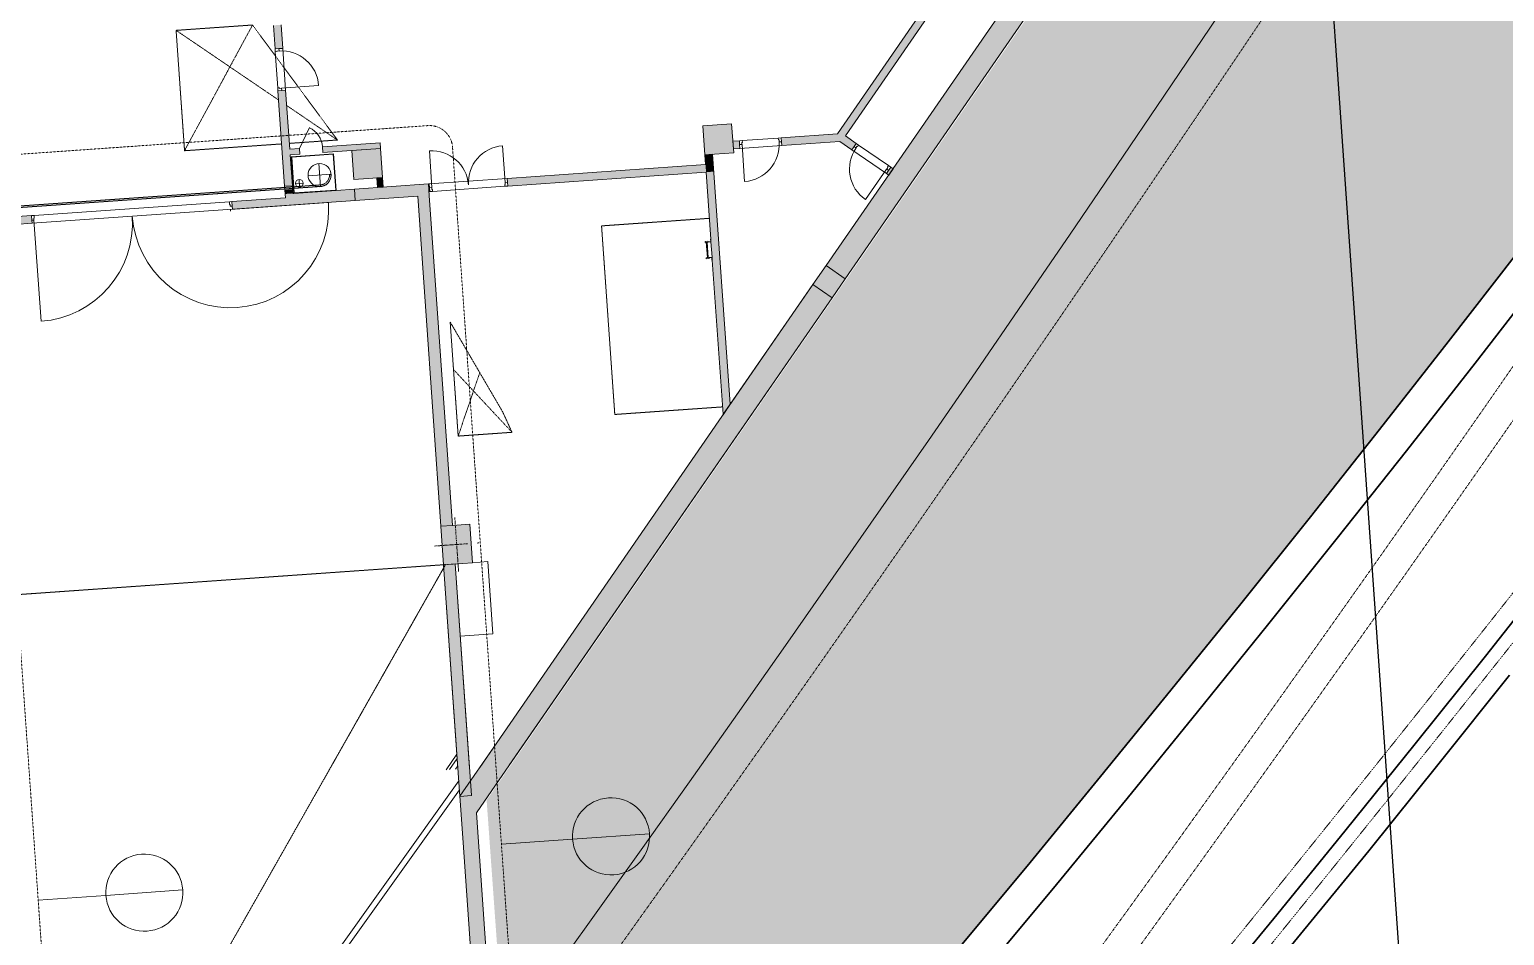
# Model space of a CAD drawing. Header units: millimetres. Extents: x 833941507 to 1669051331, y 817666127 to 1636299673.
# Drawn here: x 834454592 to 834492837, y 818018232 to 818041716 of the extents above; entities that cross this region are included whole.
import ezdxf

# ---------------------------------------------------------------- set-up
doc = ezdxf.new("R2010")
doc.units = ezdxf.units.MM
doc.header["$LTSCALE"] = 3
for name, pattern in [('3A35X-MAGP-P-MP-B02A$0$Dash 1_16_', [3.175, 1.5875, -1.5875]), ('3A35X-MAGP-P-MP-B02A$0$Double dash', [24.5, 10, -3, 2, -3, 2, -4.5]), ('3A35X-MAGP-P-MP-B02A$0$Overhead', [1.8, 1.2, -0.6]), ('3A35X-MAGP-P-MP-B02B$0$Double dash', [24.5, 10, -3, 2, -3, 2, -4.5]), ('3A35X-MAGP-P-MP-B02B$0$Hidden', [2.25, 1, -1.25]), ('3A35X-MAGP-P-MP-B02B$0$Overhead', [1.8, 1.2, -0.6]), ('AEL TUNNEL$0$DGN Style 5', [4.49075, 1.924607, -2.566143])]:
    doc.linetypes.add(name, pattern=pattern)
doc.layers.get('Defpoints').update_dxf_attribs({"color": 32})
for name, color, linetype, lineweight in [('3A35X-MAGP-P-MP-B02A$0$A-010-M_LINE', 252, 'Continuous', 5), ('3A35X-MAGP-P-MP-B02A$0$A-200-M_WALL_EXT', 252, 'Continuous', 9), ('3A35X-MAGP-P-MP-B02A$0$A-200-M_WALL_INT', 252, 'Continuous', 9), ('3A35X-MAGP-P-MP-B02A$0$A-200-M_WALL_PAT', 252, 'Continuous', 9), ('3A35X-MAGP-P-MP-B02A$0$A-230-M_FLOOR', 252, 'Continuous', 18), ('3A35X-MAGP-P-MP-B02A$0$A-325-M_DOOR', 252, 'Continuous', 5), ('3A35X-MAGP-P-MP-B02A$0$A-770-ME_FFE_SA', 252, 'Continuous', 5), ('3A35X-MAGP-P-MP-B02A$0$A-770-MH_FFE_SA', 252, '3A35X-MAGP-P-MP-B02A$0$Overhead', 5), ('3A35X-MAGP-P-MP-B02A$0$S-280-M_COLUMN', 252, 'Continuous', 9), ('3A35X-MAGP-P-MP-B02A$0$Z-070_T_DETAIL', 252, 'Continuous', 5), ('3A35X-MAGP-P-MP-B02B$0$A-010-M_LINE', 252, 'Continuous', 5), ('3A35X-MAGP-P-MP-B02B$0$A-200-M_WALL_EXT', 252, 'Continuous', 9), ('3A35X-MAGP-P-MP-B02B$0$A-200-M_WALL_INT', 252, 'Continuous', 9), ('3A35X-MAGP-P-MP-B02B$0$A-200-M_WALL_PAT', 252, 'Continuous', 9), ('3A35X-MAGP-P-MP-B02B$0$A-230-M_FLOOR', 252, 'Continuous', 18), ('3A35X-MAGP-P-MP-B02B$0$A-325-M_DOOR', 252, 'Continuous', 5), ('3A35X-MAGP-P-MP-B02B$0$A-770-ME_FFE_SA', 252, 'Continuous', 5), ('3A35X-MAGP-P-MP-B02B$0$A-770-MH_FFE_SA', 252, '3A35X-MAGP-P-MP-B02B$0$Overhead', 5), ('3A35X-MAGP-P-MP-B02B$0$S-280-M_COLUMN', 252, 'Continuous', 9), ('AEL TUNNEL$0$Level 14', 253, 'Continuous', 0), ('AEL TUNNEL$0$Level 17', 253, 'Continuous', 0), ('AEL TUNNEL$0$Level 18', 253, 'Continuous', 0), ('UAJ-23FLOR-h', 251, 'Continuous', 9)]:
    doc.layers.add(name, color=color, linetype=linetype, lineweight=lineweight)
doc.layers.add('UAJ-00XREF', color=7, linetype='Continuous')

# ---------------------------------------------------------------- blocks, each defined once
blk = doc.blocks.new('GBP-LTC-LB01')
at = {"layer": 'UAJ-23FLOR-h'}
h = blk.add_hatch(dxfattribs=at)
h.set_pattern_fill('EARTH,_O', color=256, scale=180, angle=45)
h.set_pattern_definition([(48.9989, (834576001.8, 818046085.3), (-112.727, 1612.5107), [1143, -1143]), (48.9989, (834575678.3, 818046366.6), (-112.727, 1612.5107), [1143, -1143]), (48.9989, (834575354.8, 818046647.8), (-112.727, 1612.5107), [1143, -1143]), (138.9989, (834575340.7, 818046849.3), (-1612.5107, -112.727), [1143, -1143]), (138.9989, (834575621.9, 818047172.8), (-1612.5107, -112.727), [1143, -1143]), (138.9989, (834575903.1, 818047496.3), (-1612.5107, -112.727), [1143, -1143])])
h.paths.add_polyline_path([(834572173, 818200349), (834310584, 818182062), (834331502, 817882832), (834364940, 817885169), (834473096, 818011284), (834480534, 818020120), (834485095, 818025710), (834491376, 818033619), (834497063, 818041013), (834493146, 818043679), (834512789, 818074029), (834518712, 818083675), (834526231, 818096325), (834534646, 818111073), (834545956, 818131981), (834557205, 818154199), (834564040, 818168497), (834570941, 818183576), (834578368, 818200696)])
h.paths.add_polyline_path([(834382131, 817956470), (834418269, 817958996), (834422062, 817963856), (834428403, 817964299), (834467239, 818010696), (834466445, 818021739), (834476098, 818035709), (834485267, 818048983), (834487015, 818051460), (834497268, 818067303), (834492893, 818129890), (834448057, 818126756), (834416897, 818105052), (834382061, 818080789), (834386167, 818022059), (834377588, 818021459)], flags=16)
edge = h.paths.add_edge_path(flags=16)
edge.add_line((834540292, 818142076), (834533466, 818141614))
edge.add_line((834533466, 818141614), (834523258, 818143863))
edge.add_line((834523258, 818143863), (834525897, 818155839))
edge.add_arc((834558382, 818267025), 115835, 237.2184, 253.71313, ccw=False)
edge.add_line((834495665, 818169638), (834498268, 818132357))
edge.add_line((834498268, 818132357), (834496346, 818130135))
edge.add_line((834496346, 818130135), (834492880, 818129893))
edge.add_line((834492880, 818129893), (834494230, 818110588))
edge.add_line((834494230, 818110588), (834496326, 818110708))
edge.add_line((834496326, 818110708), (834498420, 818080754))
edge.add_line((834498420, 818080754), (834498046, 818080727))
edge.add_line((834498046, 818080727), (834498255, 818077746))
edge.add_line((834498255, 818077746), (834503061, 818078082))
edge.add_line((834503061, 818078082), (834504980, 818081212))
edge.add_line((834504980, 818081212), (834509429, 818088471))
edge.add_line((834509429, 818088471), (834515217, 818097914))
edge.add_line((834515217, 818097914), (834526067, 818116416))
edge.add_line((834526067, 818116416), (834532489, 818127889))
edge.add_line((834532489, 818127889), (834534831, 818132146))
edge.add_line((834534831, 818132146), (834540292, 818142076))
h = blk.add_hatch(dxfattribs=at)
h.set_pattern_fill('EARTH,_O', color=256, scale=180, angle=45)
h.set_pattern_definition([(45.0000001, (-1082349.7, 54794.9), (-3e-06, 1616.4461018), [1143, -1143]), (45.0000001, (-1082652.8, 55098), (-3e-06, 1616.4461018), [1143, -1143]), (45.0000001, (-1082955.9, 55401.1), (-3e-06, 1616.4461018), [1143, -1143]), (135.0000001, (-1082955.9, 55603.1), (-1616.4461018, -3e-06), [1143, -1143]), (135.0000001, (-1082652.8, 55906.2), (-1616.4461018, -3e-06), [1143, -1143]), (135.0000001, (-1082349.7, 56209.3), (-1616.4461018, -3e-06), [1143, -1143])])
h.paths.add_polyline_path([(834669469, 818015499), (834651081, 818014214), (834651091, 818014066), (834669480, 818015352)], flags=16)
edge = h.paths.add_edge_path()
edge.add_arc((834611764, 818123015), 22001, 94.0007, 118.6887)
edge.add_line((834601202, 818142316), (834593918, 818141228))
edge.add_arc((834611768, 818123014), 25503, 93.9972, 134.4213, ccw=False)
edge.add_line((834609991, 818148455), (834618164, 818149026))
edge.add_line((834618164, 818149026), (834618408, 818145535))
edge.add_line((834618408, 818145535), (834616365, 818145392))
edge.add_line((834616365, 818145392), (834616609, 818141901))
edge.add_line((834616609, 818141901), (834611622, 818141552))
edge.add_line((834611622, 818141552), (834611378, 818145043))
edge.add_line((834611378, 818145043), (834610229, 818144963))
h.paths.add_polyline_path([(834673233, 818197366), (834607546, 818192774), (834599172, 818174435), (834588349, 818152375), (834578622, 818133891), (834568418, 818115665), (834556457, 818095618), (834546606, 818080042), (834532219, 818058624), (834523692, 818046596), (834515684, 818035708), (834508244, 818025930), (834500656, 818016266), (834489787, 818002934), (834483448, 817995421), (834478638, 817989842), (834458454, 817967379), (834441506, 817949096), (834383076, 817886437), (834482027, 817893355), (834551919, 817920009), (834634905, 817930637), (834634023, 817939309), (834633770, 817941796), (834633578, 817943687), (834508697, 817930984), (834507053, 817930191), (834506409, 817939427), (834507657, 817945567), (834503417, 818006767), (834503064, 818011763), (834514053, 818025792), (834520785, 818034889), (834526319, 818042437), (834532382, 818050706), (834536346, 818056473), (834542258, 818065226), (834550406, 818077287), (834561579, 818095002), (834574523, 818117080), (834587769, 818140310), (834609774, 818143595), (834610002, 818140336), (834634253, 818142031), (834636807, 818105492), (834642791, 818105914), (834646279, 818056033), (834640293, 818055614), (834643382, 818011425), (834641138, 818011268), (834645776, 817944928), (834639048, 817944244), (834640362, 817931328), (834651070, 817932707), (834650588, 817936476), (834685106, 817940897), (834685588, 817937128), (834691374, 817937869)])
at = {"layer": 'AEL TUNNEL$0$Level 14', "linetype": 'Continuous', "lineweight": 13, "flags": 128}
blk.add_lwpolyline([(834465405, 818013429), (834466674, 818015183), (834467937, 818016937), (834469195, 818018694), (834470450, 818020453), (834471701, 818022215), (834472949, 818023980), (834474192, 818025748), (834475432, 818027518), (834476668, 818029291), (834477900, 818031066), (834479128, 818032845), (834480352, 818034626), (834481572, 818036409), (834482789, 818038195), (834484001, 818039984), (834485210, 818041776), (834486415, 818043570), (834487616, 818045366), (834488813, 818047166), (834490006, 818048968), (834491195, 818050772), (834492380, 818052579), (834493562, 818054389)], dxfattribs=at)
at = {"layer": 'AEL TUNNEL$0$Level 17', "linetype": 'AEL TUNNEL$0$DGN Style 5', "lineweight": 13, "flags": 128}
for points in [[(834466214, 818012840), (834467484, 818014595), (834468748, 818016351), (834470008, 818018109), (834471264, 818019870), (834472516, 818021634), (834473765, 818023401), (834475009, 818025170), (834476250, 818026942), (834477487, 818028717), (834478720, 818030494), (834479950, 818032274), (834481175, 818034057), (834482397, 818035842), (834483614, 818037630), (834484828, 818039421), (834486038, 818041214), (834487244, 818043010), (834488446, 818044808), (834489645, 818046610), (834490839, 818048413), (834492030, 818050220), (834493216, 818052028), (834494399, 818053840), (834495577, 818055654), (834496752, 818057470), (834497923, 818059289), (834499090, 818061111), (834500252, 818062935), (834501411, 818064762), (834502566, 818066591), (834503717, 818068423), (834504864, 818070257), (834506007, 818072094), (834507146, 818073933), (834508281, 818075774), (834509412, 818077618), (834510540, 818079465), (834511663, 818081314), (834512782, 818083165), (834513897, 818085019), (834515008, 818086875), (834516115, 818088734), (834517218, 818090595), (834518316, 818092458), (834519411, 818094324), (834520502, 818096192), (834521589, 818098062), (834522672, 818099935), (834523750, 818101810), (834524825, 818103688), (834525895, 818105568), (834526962, 818107450), (834528024, 818109334), (834529082, 818111221), (834530136, 818113110), (834531186, 818115002), (834532232, 818116895), (834533274, 818118791), (834534312, 818120689), (834535345, 818122590), (834536375, 818124492), (834537400, 818126397), (834538421, 818128304), (834539438, 818130213), (834540451, 818132125), (834541460, 818134039), (834542465, 818135954), (834543465, 818137872), (834544461, 818139793), (834545454, 818141715), (834546442, 818143640), (834547425, 818145566), (834548405, 818147495), (834549380, 818149426), (834550352, 818151359), (834551319, 818153294), (834552281, 818155231), (834553240, 818157170), (834554194, 818159112), (834555145, 818161055), (834556091, 818163001), (834557032, 818164948), (834557970, 818166898), (834558903, 818168849), (834559832, 818170803), (834560757, 818172759), (834561678, 818174716), (834562594, 818176676), (834563506, 818178637), (834564414, 818180601), (834565318, 818182566), (834566217, 818184534), (834567112, 818186503), (834568003, 818188475), (834568890, 818190450)], [(834473786, 818006297), (834474897, 818007779), (834476258, 818009607), (834477616, 818011438), (834478968, 818013273), (834480317, 818015111), (834481660, 818016952), (834482999, 818018797), (834484333, 818020645), (834485662, 818022497), (834486987, 818024351), (834488307, 818026210), (834489622, 818028071), (834490933, 818029936), (834492239, 818031804), (834493540, 818033676), (834494837, 818035550), (834496129, 818037428), (834497416, 818039310), (834498698, 818041194), (834499975, 818043082), (834501248, 818044973), (834502516, 818046867), (834503779, 818048764), (834505038, 818050665), (834506291, 818052569), (834507540, 818054475), (834508784, 818056385), (834510023, 818058299), (834511257, 818060215), (834512486, 818062134), (834513711, 818064057), (834514931, 818065982), (834516146, 818067911), (834517356, 818069843), (834518561, 818071777), (834519761, 818073715), (834520956, 818075656), (834522146, 818077600), (834523332, 818079547), (834524512, 818081497), (834525688, 818083449), (834526859, 818085405), (834528025, 818087364), (834529185, 818089325), (834530341, 818091290), (834531492, 818093257), (834532638, 818095228), (834533779, 818097201), (834534915, 818099177), (834536046, 818101156), (834537172, 818103138), (834538293, 818105123), (834539409, 818107110), (834540520, 818109101), (834541625, 818111094), (834542726, 818113090), (834543822, 818115088), (834544913, 818117090), (834545998, 818119094), (834547079, 818121101), (834548155, 818123110), (834549225, 818125123), (834550290, 818127138), (834551351, 818129156), (834552406, 818131176), (834553456, 818133199), (834554501, 818135225), (834555541, 818137253), (834556576, 818139284), (834557605, 818141318), (834558630, 818143354), (834559649, 818145393), (834560663, 818147434), (834561273, 818148669)], [(834474402, 818005784), (834475537, 818007300), (834476900, 818009129), (834478259, 818010962), (834479613, 818012798), (834480962, 818014638), (834482307, 818016481), (834483647, 818018327), (834484982, 818020177), (834486312, 818022030), (834487638, 818023887), (834488960, 818025747), (834490276, 818027610), (834491588, 818029476), (834492895, 818031346), (834494198, 818033219), (834495495, 818035096), (834496788, 818036975), (834498076, 818038858), (834499360, 818040744), (834500638, 818042634), (834501912, 818044526), (834503181, 818046422), (834504445, 818048321), (834505705, 818050224), (834506960, 818052129), (834508209, 818054038), (834509454, 818055949), (834510694, 818057864), (834511930, 818059782), (834513160, 818061703), (834514386, 818063627), (834515607, 818065555), (834516823, 818067485), (834518034, 818069418), (834519240, 818071355), (834520441, 818073294), (834521638, 818075237), (834522829, 818077182), (834524016, 818079131), (834525197, 818081082), (834526374, 818083037), (834527546, 818084994), (834528712, 818086955), (834529874, 818088918), (834531031, 818090885), (834532183, 818092854), (834533330, 818094826), (834534472, 818096801), (834535609, 818098779), (834536741, 818100760), (834537868, 818102743), (834538990, 818104730), (834540106, 818106719), (834541218, 818108711), (834542325, 818110706), (834543427, 818112704), (834544524, 818114704), (834545616, 818116707), (834546702, 818118713), (834547784, 818120722), (834548860, 818122733), (834550315, 818125468)], [(834498575, 818034159), (834498060, 818033495), (834497546, 818032832), (834497030, 818032171), (834496515, 818031509), (834495998, 818030849), (834495481, 818030188), (834494963, 818029528), (834494445, 818028869), (834493925, 818028210), (834493406, 818027552), (834492885, 818026894), (834492364, 818026236), (834491842, 818025579), (834491320, 818024923), (834490797, 818024267), (834490273, 818023611), (834489749, 818022956), (834489224, 818022301), (834488699, 818021646), (834488173, 818020992), (834487647, 818020339), (834487120, 818019685), (834486592, 818019032), (834486064, 818018380), (834485535, 818017728), (834485006, 818017076), (834484476, 818016425), (834483946, 818015774), (834483415, 818015123), (834482884, 818014473), (834482352, 818013824), (834481820, 818013174), (834481287, 818012525), (834480754, 818011876), (834480220, 818011227), (834479686, 818010579), (834479152, 818009931), (834478617, 818009284), (834478081, 818008637), (834477545, 818007990), (834477009, 818007343), (834476472, 818006697), (834475935, 818006051), (834475176, 818005139)], [(834499204, 818033665), (834498689, 818033001), (834498174, 818032338), (834497659, 818031675), (834497142, 818031013), (834496626, 818030352), (834496108, 818029691), (834495590, 818029031), (834495070, 818028371), (834494551, 818027711), (834494030, 818027052), (834493510, 818026394), (834492988, 818025735), (834492466, 818025078), (834491943, 818024421), (834491419, 818023764), (834490896, 818023108), (834490371, 818022452), (834489846, 818021796), (834489320, 818021141), (834488794, 818020487), (834488267, 818019833), (834487739, 818019179), (834487211, 818018526), (834486683, 818017873), (834486153, 818017220), (834485624, 818016568), (834485094, 818015916), (834484563, 818015265), (834484032, 818014614), (834483500, 818013963), (834482968, 818013313), (834482436, 818012663), (834481902, 818012013), (834481369, 818011364), (834480835, 818010715), (834480301, 818010067), (834479766, 818009418), (834479230, 818008770), (834478695, 818008123), (834478158, 818007476), (834477622, 818006829), (834477085, 818006182), (834476548, 818005536), (834476010, 818004889), (834475472, 818004244), (834474933, 818003598), (834474394, 818002953), (834473855, 818002308), (834473315, 818001663), (834472775, 818001018), (834472235, 818000374), (834471694, 817999730), (834471153, 817999086), (834470612, 817998443), (834470071, 817997800), (834469529, 817997156), (834468987, 817996514), (834468444, 817995871), (834467901, 817995228), (834467358, 817994586), (834466815, 817993944), (834466271, 817993302), (834465728, 817992660), (834465184, 817992019), (834464639, 817991377), (834464095, 817990736), (834463550, 817990095), (834463005, 817989454), (834462460, 817988813), (834461914, 817988172), (834461369, 817987532), (834460823, 817986892), (834460277, 817986251), (834459731, 817985611), (834459185, 817984971), (834458638, 817984331), (834458092, 817983691), (834457545, 817983051), (834456998, 817982411), (834456451, 817981772), (834455904, 817981132), (834455357, 817980493), (834454809, 817979853), (834454262, 817979214), (834453714, 817978575), (834453166, 817977935), (834452071, 817976657), (834451523, 817976017), (834450975, 817975378), (834450427, 817974739), (834449331, 817973460), (834448783, 817972821), (834448235, 817972182)]]:
    blk.add_lwpolyline(points, dxfattribs=at)
at = {"layer": 'AEL TUNNEL$0$Level 18', "linetype": 'Continuous', "lineweight": 30, "flags": 128}
for points in [[(834477507, 818007518), (834479394, 818009729), (834481275, 818011953), (834483145, 818014186), (834485005, 818016426), (834486855, 818018676), (834488694, 818020934), (834490523, 818023200), (834492342, 818025475), (834494150, 818027758)], [(834478116, 818006999), (834480004, 818009211), (834481887, 818011438), (834483760, 818013673), (834485622, 818015917), (834487474, 818018169), (834489316, 818020430), (834491147, 818022699), (834492968, 818024977)], [(834513208, 818061778), (834512654, 818060978), (834510999, 818058610), (834509332, 818056249), (834507655, 818053896), (834505967, 818051550), (834504268, 818049213), (834502558, 818046883), (834500838, 818044561), (834499107, 818042247), (834497365, 818039941), (834495613, 818037643), (834493850, 818035353), (834492077, 818033071), (834490294, 818030798), (834488500, 818028532), (834486695, 818026275), (834484880, 818024026), (834483055, 818021786), (834481220, 818019554), (834479374, 818017330), (834477518, 818015115), (834475652, 818012908), (834473773, 818010706)], [(834497063, 818041013), (834494906, 818038184), (834493146, 818035898), (834491376, 818033619), (834489595, 818031349), (834487803, 818029086), (834486001, 818026832), (834484189, 818024587), (834482366, 818022349), (834480534, 818020120), (834478691, 818017900), (834476838, 818015688), (834474974, 818013484), (834473096, 818011284)]]:
    blk.add_lwpolyline(points, dxfattribs=at)
blk = doc.blocks.new('3A35X-MAGP-P-MP-B02A$0$STR_Column_RC_Rect - 750x1000-8340547-0280')
at = {"layer": '3A35X-MAGP-P-MP-B02A$0$S-280-M_COLUMN', "linetype": '3A35X-MAGP-P-MP-B02A$0$Double dash'}
for p, q in [((-200, 700), (-200, -700)), ((-775, 0), (100, 0)), ((328, 0), (375, 0))]:
    blk.add_line(p, q, dxfattribs=at)
blk = doc.blocks.new('3A35X-MAGP-P-MP-B02A')
at = {"layer": '3A35X-MAGP-P-MP-B02A$0$A-200-M_WALL_PAT'}
for points in [[(99880, 109172), (112126, 124491), (111652, 124859), (99411, 109546), (99876, 109175)], [(99781, 112731), (100038, 112733), (103700, 117314), (103700, 117634), (99863, 112834)], [(85550, 112381), (85750, 112381), (85750, 112481), (85550, 112481), (85550, 112419)], [(87960, 112381), (88099, 112381), (88099, 112631), (87949, 112631), (87949, 112381)], [(96675, 112181), (96675, 112631), (96475, 112631), (96475, 112181)], [(85550, 112081), (87350, 112081), (87349, 112381), (85550, 112381), (85550, 112281)], [(89275, 112081), (89275, 112381), (87350, 112381), (87350, 112081), (88975, 112081)], [(88975, 103506), (89275, 103506), (89275, 112081), (88975, 112081), (88975, 105873)], [(96475, 105891), (96675, 106141), (96675, 112181), (96475, 112181), (96475, 106304)]]:
    blk.add_hatch(color=256, dxfattribs=at).paths.add_polyline_path(points, flags=0)
h = blk.add_hatch(color=256, dxfattribs=at)
h.paths.add_polyline_path([(85550, 112581), (85750, 112581), (85750, 115062), (85550, 115062), (85550, 112631)], flags=0)
h.paths.add_polyline_path([(85650, 116150), (85750, 116150), (85750, 116762), (85550, 116762), (85550, 116150), (85597, 116150)], flags=0)
h.paths.add_polyline_path([(85750, 120262), (85750, 121531), (85550, 121531), (85550, 120262)], flags=0)
h = blk.add_hatch(color=256, dxfattribs=at)
h.paths.add_polyline_path([(85750, 113381), (86000, 113381), (86000, 113531), (85750, 113531), (85750, 113394)], flags=0)
h.paths.add_polyline_path([(86600, 113381), (88099, 113381), (88099, 113531), (86600, 113531), (86600, 113394)], flags=0)
h = blk.add_hatch(color=256, dxfattribs=at)
h.paths.add_polyline_path([(99411, 112731), (99781, 112731), (99941, 112931), (98481, 112931), (98481, 112731), (99329, 112731)], flags=0)
h.paths.add_polyline_path([(97225, 112731), (97393, 112731), (97393, 112931), (97225, 112931), (97225, 112831)], flags=0)
h = blk.add_hatch(color=256, dxfattribs=at)
h.paths.add_polyline_path([(101191, 111773), (101316, 111929), (101262, 111972), (101137, 111816)], flags=0)
h.paths.add_polyline_path([(100287, 112495), (100412, 112651), (100144, 112866), (100037, 112731), (99992, 112731), (100144, 112609)], flags=0)
h = blk.add_hatch(color=256, dxfattribs=at)
h.paths.add_polyline_path([(77325, 112081), (78951, 112081), (78951, 112281), (77325, 112281)], flags=0)
h.paths.add_polyline_path([(85550, 112081), (85550, 112281), (84157, 112281), (84157, 112081), (85207, 112081)], flags=0)
h = blk.add_hatch(color=256, dxfattribs=at)
h.paths.add_polyline_path([(92532, 112181), (96475, 112181), (96475, 112381), (91320, 112381), (91320, 112181), (92469, 112181)], flags=0)
h.paths.add_polyline_path([(89294, 112181), (89294, 112381), (89275, 112381), (89275, 112181)], flags=0)
at = {"layer": '3A35X-MAGP-P-MP-B02A$0$A-200-M_WALL_PAT', "lineweight": 5}
for points in [[(90025, 96843), (99505, 108703), (99037, 109078), (90025, 97804), (90025, 97026)], [(88975, 98042), (89275, 98405), (89275, 102506), (88975, 102506), (88975, 98405)], [(88975, 95530), (90025, 96845), (90025, 97804), (88975, 96491), (88979, 96486), (88975, 96486), (88975, 95555)], [(88975, 85157), (89375, 85572), (89375, 96030), (88975, 95530), (88976, 85517), (89084, 85413), (88975, 85301)]]:
    blk.add_hatch(color=256, dxfattribs=at).paths.add_polyline_path(points, flags=0)
h = blk.add_hatch(color=256, dxfattribs=at)
h.paths.add_polyline_path([(88975, 96491), (89275, 96866), (89275, 98405), (88975, 98042), (88975, 96496)], flags=0)
h.paths.add_polyline_path([(88979, 96486), (88975, 96491), (88975, 96486)], flags=0)
at = {"layer": '3A35X-MAGP-P-MP-B02A$0$S-280-M_COLUMN', "lineweight": 5}
for points in [[(87349, 112631), (88099, 112631), (88099, 113381), (87349, 113381), (87349, 112654)], [(96475, 112631), (97225, 112631), (97225, 113381), (96475, 113381), (96475, 112731)], [(99505, 108703), (99880, 109172), (99411, 109546), (99037, 109078), (99169, 108972)], [(89725, 102506), (89725, 103506), (88975, 103506), (88975, 102506), (89525, 102506)]]:
    blk.add_hatch(color=256, dxfattribs=at).paths.add_polyline_path(points, flags=0)
at = {"layer": '3A35X-MAGP-P-MP-B02A$0$A-010-M_LINE', "linetype": '3A35X-MAGP-P-MP-B02A$0$Overhead'}
for p, q in [((93675, 106081), (93675, 110981)), ((96475, 110981), (93675, 110981)), ((96475, 106081), (93675, 106081)), ((52975, 48147), (89025, 102506)), ((77175, 102506), (89025, 102506))]:
    blk.add_line(p, q, dxfattribs=at)
at = {"layer": '3A35X-MAGP-P-MP-B02A$0$A-200-M_WALL_EXT', "lineweight": 13}
for p, q in [((99880, 109172), (112126, 124491)), ((106350, 118227), (99411, 109546)), ((89275, 112381), (87350, 112381)), ((87350, 112381), (87350, 112081)), ((87350, 112081), (88975, 112081)), ((88975, 112081), (88975, 103506)), ((89275, 112081), (89275, 112381)), ((89275, 103506), (89275, 112081)), ((99411, 109546), (99880, 109172)), ((99037, 109078), (90025, 97804)), ((99505, 108703), (99037, 109078)), ((99505, 108703), (90025, 96843)), ((88975, 103506), (89275, 103506)), ((88975, 96491), (90025, 97804)), ((89375, 96030), (90025, 96843)), ((88975, 95530), (88975, 96491)), ((89375, 96030), (89375, 85572)), ((88975, 85157), (88975, 95530))]:
    blk.add_line(p, q, dxfattribs=at)
at = {"layer": '3A35X-MAGP-P-MP-B02A$0$A-200-M_WALL_INT'}
for p, q in [((103700, 117634), (99941, 112931)), ((100144, 112866), (103900, 117564)), ((85550, 116762), (85550, 116150)), ((85750, 116150), (85750, 116762)), ((85650, 116150), (85750, 116150)), ((85550, 115062), (85550, 112581)), ((85750, 115062), (85650, 115062)), ((85750, 113531), (85750, 115062)), ((86000, 113531), (85750, 113531)), ((85750, 113381), (86000, 113381)), ((85750, 112581), (85750, 113381)), ((86000, 113381), (86000, 113531)), ((88099, 113531), (86600, 113531)), ((86600, 113531), (86600, 113381)), ((86600, 113381), (88099, 113381)), ((88099, 113381), (88099, 113531)), ((97393, 112931), (97225, 112931)), ((97225, 112931), (97225, 112731)), ((97393, 112731), (97393, 112831)), ((99941, 112931), (98481, 112931)), ((98481, 112831), (98481, 112731)), ((100412, 112651), (100144, 112866)), ((85550, 112581), (85750, 112581)), ((85550, 112481), (85550, 112281)), ((85750, 112481), (85550, 112481)), ((85750, 112381), (85750, 112481)), ((88099, 112631), (87949, 112631)), ((87949, 112631), (87949, 112381)), ((88099, 112381), (88099, 112631)), ((96475, 112631), (96475, 112381)), ((96675, 112631), (96475, 112631)), ((96675, 106141), (96675, 112631)), ((97225, 112731), (97393, 112731)), ((98481, 112731), (99992, 112731)), ((99992, 112731), (100287, 112495)), ((100287, 112495), (100350, 112573)), ((78951, 112281), (77325, 112281)), ((77325, 112081), (78951, 112081)), ((78951, 112081), (78951, 112161)), ((85550, 112281), (84157, 112281)), ((84157, 112161), (84157, 112081)), ((84157, 112081), (87350, 112081)), ((85775, 112381), (85750, 112381)), ((87350, 112381), (86875, 112381)), ((87350, 112081), (87350, 112381)), ((87949, 112381), (88099, 112381)), ((89294, 112381), (89275, 112381)), ((89275, 112381), (89275, 112181)), ((89275, 112181), (89294, 112181)), ((89294, 112281), (89294, 112381)), ((96475, 112381), (91320, 112381)), ((91320, 112381), (91320, 112281)), ((91320, 112181), (96475, 112181)), ((96475, 112181), (96475, 110443)), ((101200, 111894), (101137, 111816)), ((101137, 111816), (101194, 111770)), ((101194, 111770), (101319, 111927)), ((101319, 111927), (101262, 111972)), ((96475, 110367), (96475, 109968)), ((96475, 109892), (96475, 105891)), ((96475, 105891), (96675, 106141)), ((88975, 102506), (88975, 96486)), ((88975, 102506), (89275, 102506)), ((89275, 102506), (89275, 96486)), ((84980, 92058), (88975, 96888)), ((88975, 96486), (89275, 96486))]:
    blk.add_line(p, q, dxfattribs=at)
at = {"layer": '3A35X-MAGP-P-MP-B02A$0$A-230-M_FLOOR'}
for p, q in [((85550, 115137), (85550, 116075)), ((85750, 116150), (85750, 115062)), ((97468, 112931), (98406, 112931)), ((85550, 112481), (85550, 112581)), ((85750, 112581), (85750, 112481)), ((98481, 112731), (97393, 112731)), ((101137, 111816), (100287, 112495)), ((100471, 112605), (101204, 112019)), ((84157, 112081), (78951, 112081)), ((79016, 112281), (84092, 112281)), ((89294, 112381), (91320, 112381)), ((91245, 112181), (89369, 112181)), ((96675, 106141), (99169, 109243)), ((96475, 105873), (96675, 106141)), ((89725, 102506), (90125, 102506)), ((90125, 102506), (90125, 100631)), ((90125, 100631), (89275, 100631)), ((88975, 96653), (85095, 91961))]:
    blk.add_line(p, q, dxfattribs=at)
at = {"layer": '3A35X-MAGP-P-MP-B02A$0$A-325-M_DOOR', "lineweight": 9}
for p, q in [((85550, 116150), (85650, 116150)), ((85550, 116075), (85550, 116150)), ((85597, 116075), (85550, 116075)), ((85597, 116090), (85597, 116075)), ((85650, 116090), (85597, 116090)), ((85650, 116150), (85650, 116090)), ((85550, 115137), (85597, 115137)), ((85550, 115062), (85550, 115137)), ((85597, 115137), (85597, 115122)), ((85597, 115122), (85650, 115122)), ((85650, 115122), (85650, 115062)), ((85650, 115062), (85550, 115062)), ((97393, 112931), (97468, 112931)), ((97393, 112831), (97393, 112931)), ((97453, 112831), (97393, 112831)), ((97453, 112884), (97453, 112831)), ((97468, 112884), (97453, 112884)), ((97468, 112931), (97468, 112884)), ((98406, 112931), (98481, 112931)), ((98406, 112884), (98406, 112931)), ((98421, 112884), (98406, 112884)), ((98421, 112831), (98421, 112884)), ((98481, 112831), (98421, 112831)), ((98481, 112931), (98481, 112831)), ((100412, 112651), (100350, 112573)), ((100350, 112573), (100397, 112536)), ((100397, 112536), (100430, 112577)), ((100471, 112605), (100412, 112651)), ((100430, 112577), (100442, 112568)), ((100442, 112568), (100471, 112605)), ((79016, 112281), (78951, 112281)), ((78951, 112281), (78951, 112161)), ((78951, 112161), (79001, 112161)), ((79001, 112161), (79001, 112209)), ((79001, 112209), (79016, 112209)), ((79016, 112209), (79016, 112281)), ((84157, 112281), (84092, 112281)), ((84092, 112281), (84092, 112209)), ((84092, 112209), (84107, 112209)), ((84107, 112209), (84107, 112161)), ((84107, 112161), (84157, 112161)), ((84157, 112161), (84157, 112281)), ((89294, 112281), (89354, 112281)), ((89294, 112181), (89294, 112281)), ((89369, 112181), (89294, 112181)), ((89354, 112281), (89354, 112228)), ((89354, 112228), (89369, 112228)), ((89369, 112228), (89369, 112181)), ((91245, 112181), (91245, 112228)), ((91245, 112228), (91260, 112228)), ((91320, 112181), (91245, 112181)), ((91260, 112281), (91320, 112281)), ((91260, 112228), (91260, 112281)), ((91320, 112281), (91320, 112181)), ((101186, 111973), (101153, 111931)), ((101153, 111931), (101200, 111894)), ((101204, 112019), (101174, 111982)), ((101174, 111982), (101186, 111973)), ((101200, 111894), (101262, 111972)), ((101262, 111972), (101204, 112019))]:
    blk.add_line(p, q, dxfattribs=at)
at = {"layer": '3A35X-MAGP-P-MP-B02A$0$A-325-M_DOOR'}
for p, q in [((85650, 115125), (86612, 115125)), ((86000, 113531), (86300, 114051)), ((89357, 112281), (89357, 113230)), ((91257, 112281), (91257, 113230)), ((97456, 112831), (97456, 111869)), ((79004, 112161), (79004, 109533)), ((84104, 112031), (84104, 112081)), ((84104, 112081), (86653, 112081)), ((101150, 111933), (100550, 111182))]:
    blk.add_line(p, q, dxfattribs=at)
for centre, radius, start, end in [((85650, 115125), 962, 0, 90), ((86000, 113531), 600, 0, 60), ((89357, 112281), 949, 0, 90), ((91257, 112281), 949, 90, 180), ((97456, 112831), 962, 270, 0), ((101150, 111933), 962, 141.3626, 231.3626), ((79004, 112081), 2549, 270, 0), ((84104, 112081), 2549, 180, 0)]:
    blk.add_arc(centre, radius, start, end, dxfattribs=at)
at = {"layer": '3A35X-MAGP-P-MP-B02A$0$A-770-ME_FFE_SA'}
for p, q in [((86875, 113331), (85775, 113331)), ((85775, 113331), (85775, 112381)), ((85785, 113321), (86865, 113321)), ((85785, 112391), (85785, 113321)), ((86865, 113321), (86865, 112391)), ((86875, 112381), (86875, 113331)), ((86475, 112506), (86475, 113106)), ((85835, 112631), (86035, 112631)), ((85935, 112731), (85935, 112531)), ((86175, 112806), (86775, 112806)), ((85775, 112381), (86875, 112381)), ((86865, 112391), (85785, 112391)), ((96323, 110367), (96323, 110392)), ((96323, 110392), (96399, 110392)), ((96399, 110367), (96323, 110367)), ((96355, 109968), (96355, 110367)), ((96374, 110367), (96374, 109968)), ((96399, 110392), (96399, 110367)), ((96469, 110373), (96399, 110373)), ((96399, 110367), (96475, 110367)), ((96475, 110443), (96469, 110443)), ((96469, 110443), (96469, 110373)), ((96475, 110367), (96475, 110443)), ((96323, 109942), (96323, 109968)), ((96323, 109968), (96399, 109968)), ((96399, 109942), (96323, 109942)), ((96475, 109968), (96399, 109968)), ((96399, 109968), (96399, 109942)), ((96399, 109961), (96469, 109961)), ((96469, 109961), (96469, 109892)), ((96469, 109892), (96475, 109892)), ((96475, 109892), (96475, 109968))]:
    blk.add_line(p, q, dxfattribs=at)
for centre, radius in [((86475, 112806), 300), ((85935, 112631), 100)]:
    blk.add_circle(centre, radius, dxfattribs=at)
at = {"layer": '3A35X-MAGP-P-MP-B02A$0$A-770-MH_FFE_SA'}
for p, q in [((77395, 112551), (85775, 112551)), ((85775, 112511), (77395, 112511)), ((85775, 112551), (86475, 112551)), ((85775, 112551), (85775, 112511)), ((85775, 112511), (86475, 112511)), ((86730, 112806), (86770, 112806))]:
    blk.add_line(p, q, dxfattribs=at)
for radius in [255, 295]:
    blk.add_arc((86475, 112806), radius, 270, 0, dxfattribs=at)
at = {"layer": '3A35X-MAGP-P-MP-B02A$0$S-280-M_COLUMN', "lineweight": 13}
for p, q in [((87349, 113381), (87349, 112631)), ((88099, 113381), (87349, 113381)), ((88099, 112631), (88099, 113381)), ((96475, 113381), (96475, 112631)), ((97225, 113381), (96475, 113381)), ((97225, 112631), (97225, 113381)), ((87349, 112631), (88099, 112631)), ((96475, 112631), (97225, 112631)), ((99411, 109546), (99037, 109078)), ((99880, 109172), (99411, 109546)), ((99037, 109078), (99505, 108703)), ((99505, 108703), (99880, 109172)), ((89275, 103506), (88975, 103506)), ((88975, 103506), (88975, 102506)), ((89725, 103506), (89275, 103506)), ((89725, 102506), (89725, 103506)), ((88975, 102506), (89725, 102506))]:
    blk.add_line(p, q, dxfattribs=at)
at = {"layer": '3A35X-MAGP-P-MP-B02A$0$Z-070_T_DETAIL', "linetype": '3A35X-MAGP-P-MP-B02A$0$Dash 1_16_', "lineweight": 20}
for p, q in [((89363, 113889), (75425, 113889)), ((89963, 84538), (89963, 113289)), ((77880, 102072), (77880, 89981))]:
    blk.add_line(p, q, dxfattribs=at)
at = {"layer": '3A35X-MAGP-P-MP-B02A$0$Z-070_T_DETAIL', "lineweight": 9}
for p, q in [((89963, 95178), (91813, 95178)), ((77880, 94570), (79639, 94570))]:
    blk.add_line(p, q, dxfattribs=at)
at = {"layer": '3A35X-MAGP-P-MP-B02A$0$Z-070_T_DETAIL', "lineweight": 20}
for p, q in [((91813, 95178), (93813, 95178)), ((79639, 94570), (81639, 94570))]:
    blk.add_line(p, q, dxfattribs=at)
at = {"layer": '3A35X-MAGP-P-MP-B02A$0$Z-070_T_DETAIL', "linetype": '3A35X-MAGP-P-MP-B02A$0$Dash 1_16_', "lineweight": 20}
blk.add_arc((89363, 113289), 600, 0, 90, dxfattribs=at)
at = {"layer": '3A35X-MAGP-P-MP-B02A$0$Z-070_T_DETAIL', "lineweight": 20}
for centre, start, end in [((92813, 95178), 0, 180), ((80639, 94570), 0, 180), ((92813, 95178), 180, 0), ((80639, 94570), 180, 0)]:
    blk.add_arc(centre, 1000, start, end, dxfattribs=at)
at = {"lineweight": 13}
blk.add_blockref('3A35X-MAGP-P-MP-B02A$0$STR_Column_RC_Rect - 750x1000-8340547-0280', (89550, 103006), dxfattribs=at)
blk = doc.blocks.new('3A35X-MAGP-P-MP-B02B$0$STR_Column_RC_Rect - 750x1000-8340547-0281')
at = {"layer": '3A35X-MAGP-P-MP-B02B$0$S-280-M_COLUMN', "linetype": '3A35X-MAGP-P-MP-B02B$0$Double dash'}
for p, q in [((-200, 700), (-200, -700)), ((-775, 0), (100, 0)), ((328, 0), (375, 0))]:
    blk.add_line(p, q, dxfattribs=at)
blk = doc.blocks.new('3A35X-MAGP-P-MP-B02B')
at = {"layer": '3A35X-MAGP-P-MP-B02B$0$A-200-M_WALL_PAT'}
for points in [[(99880, 109172), (112126, 124491), (111652, 124859), (99411, 109546), (99876, 109175)], [(99781, 112731), (100038, 112733), (103700, 117314), (103700, 117634), (99863, 112834)], [(85550, 112381), (85750, 112381), (85750, 112481), (85550, 112481), (85550, 112419)], [(87960, 112381), (88099, 112381), (88099, 112631), (87949, 112631), (87949, 112381)], [(96675, 112181), (96675, 112631), (96475, 112631), (96475, 112181)], [(87349, 112081), (87350, 112081), (87349, 112381), (85550, 112381), (85550, 112081), (87050, 112081)], [(89275, 112081), (89275, 112381), (87350, 112381), (87350, 112081), (89250, 112081)], [(89134, 103506), (89275, 103506), (89275, 112081), (88975, 112081), (88975, 103506)], [(96475, 105891), (96675, 106141), (96675, 112181), (96475, 112181), (96475, 106304)]]:
    blk.add_hatch(color=256, dxfattribs=at).paths.add_polyline_path(points, flags=0)
h = blk.add_hatch(color=256, dxfattribs=at)
h.paths.add_polyline_path([(85550, 112581), (85750, 112581), (85750, 115062), (85550, 115062), (85550, 112631)], flags=0)
h.paths.add_polyline_path([(85550, 116150), (85750, 116150), (85750, 116762), (85550, 116762)], flags=0)
h.paths.add_polyline_path([(85550, 120262), (85750, 120262), (85750, 121531), (85550, 121531)], flags=0)
h = blk.add_hatch(color=256, dxfattribs=at)
h.paths.add_polyline_path([(86000, 113381), (86000, 113531), (85750, 113531), (85750, 113381)], flags=0)
h.paths.add_polyline_path([(87349, 113381), (88099, 113381), (88099, 113531), (86600, 113531), (86600, 113381), (86894, 113381)], flags=0)
h = blk.add_hatch(color=256, dxfattribs=at)
h.paths.add_polyline_path([(99411, 112731), (99781, 112731), (99941, 112931), (98481, 112931), (98481, 112731), (99329, 112731)], flags=0)
h.paths.add_polyline_path([(97225, 112731), (97393, 112731), (97393, 112931), (97225, 112931), (97225, 112831)], flags=0)
h = blk.add_hatch(color=256, dxfattribs=at)
h.paths.add_polyline_path([(101191, 111773), (101316, 111929), (101262, 111972), (101137, 111816)], flags=0)
h.paths.add_polyline_path([(100287, 112495), (100412, 112651), (100144, 112866), (100037, 112731), (99992, 112731), (100144, 112609)], flags=0)
h = blk.add_hatch(color=256, dxfattribs=at)
h.paths.add_polyline_path([(77325, 112081), (78951, 112081), (78951, 112281), (77325, 112281)], flags=0)
h.paths.add_polyline_path([(85550, 112081), (85550, 112281), (84157, 112281), (84157, 112081), (84654, 112081)], flags=0)
h = blk.add_hatch(color=256, dxfattribs=at)
h.paths.add_polyline_path([(92532, 112181), (96475, 112181), (96475, 112381), (91320, 112381), (91320, 112181), (92469, 112181)], flags=0)
h.paths.add_polyline_path([(89275, 112181), (89294, 112181), (89294, 112381), (89275, 112381), (89275, 112228)], flags=0)
at = {"layer": '3A35X-MAGP-P-MP-B02B$0$A-200-M_WALL_PAT', "lineweight": 5}
for points in [[(90025, 97201), (90311, 97201), (99505, 108703), (99037, 109078), (90025, 97804)], [(88975, 98042), (89275, 98405), (89275, 102506), (88975, 102506), (88975, 98405)], [(89275, 97201), (89275, 98405), (88975, 98042), (88977, 97201), (89134, 97201)], [(90025, 97201), (90025, 97804), (89543, 97201), (89627, 97201)]]:
    blk.add_hatch(color=256, dxfattribs=at).paths.add_polyline_path(points, flags=0)
at = {"layer": '3A35X-MAGP-P-MP-B02B$0$S-280-M_COLUMN', "lineweight": 5}
for points in [[(87349, 112631), (88099, 112631), (88099, 113381), (87349, 113381), (87349, 112654)], [(96475, 112631), (97225, 112631), (97225, 113381), (96475, 113381), (96475, 112731)], [(99505, 108703), (99880, 109172), (99411, 109546), (99037, 109078), (99169, 108972)], [(89725, 102506), (89725, 103506), (88975, 103506), (88975, 102506), (89525, 102506)]]:
    blk.add_hatch(color=256, dxfattribs=at).paths.add_polyline_path(points, flags=0)
at = {"layer": '3A35X-MAGP-P-MP-B02B$0$A-010-M_LINE', "linetype": '3A35X-MAGP-P-MP-B02B$0$Hidden'}
for p, q in [((83025, 116809), (85550, 114822)), ((83025, 113681), (85012, 116809)), ((85750, 114664), (86999, 113681)), ((89585, 107535), (90985, 105806)), ((90258, 107408), (89585, 105806))]:
    blk.add_line(p, q, dxfattribs=at)
at = {"layer": '3A35X-MAGP-P-MP-B02B$0$A-010-M_LINE', "linetype": '3A35X-MAGP-P-MP-B02B$0$Overhead'}
for p, q in [((85012, 116809), (83025, 116809)), ((83025, 116809), (83025, 113681)), ((85012, 116809), (86999, 113681)), ((85550, 113681), (83025, 113681)), ((86999, 113681), (85750, 113681)), ((93675, 106081), (93675, 110981)), ((96475, 110981), (93675, 110981)), ((89585, 108769), (89585, 105806)), ((89585, 108769), (90776, 106360)), ((90776, 106360), (90985, 105806)), ((96475, 106081), (93675, 106081)), ((89585, 105806), (90985, 105806)), ((77175, 102506), (89025, 102506)), ((85507, 97201), (89025, 102506))]:
    blk.add_line(p, q, dxfattribs=at)
at = {"layer": '3A35X-MAGP-P-MP-B02B$0$A-200-M_WALL_EXT', "lineweight": 13}
for p, q in [((99880, 109172), (112126, 124491)), ((106350, 118227), (99411, 109546)), ((89275, 112381), (87350, 112381)), ((87350, 112381), (87350, 112081)), ((87350, 112081), (88975, 112081)), ((88975, 112081), (88975, 103506)), ((89275, 112081), (89275, 112381)), ((89275, 103506), (89275, 112081)), ((99411, 109546), (99880, 109172)), ((99037, 109078), (90025, 97804)), ((99505, 108703), (99037, 109078)), ((99505, 108703), (90311, 97201)), ((88975, 103506), (89275, 103506)), ((89543, 97201), (90025, 97804))]:
    blk.add_line(p, q, dxfattribs=at)
at = {"layer": '3A35X-MAGP-P-MP-B02B$0$A-200-M_WALL_INT'}
for p, q in [((103700, 117634), (99941, 112931)), ((100144, 112866), (103900, 117564)), ((85550, 116762), (85550, 116150)), ((85750, 116150), (85750, 116762)), ((85650, 116150), (85750, 116150)), ((85550, 115062), (85550, 112581)), ((85750, 115062), (85650, 115062)), ((85750, 113531), (85750, 115062)), ((86000, 113531), (85750, 113531)), ((85750, 113381), (86000, 113381)), ((85750, 112581), (85750, 113381)), ((86000, 113381), (86000, 113531)), ((88099, 113531), (86600, 113531)), ((86600, 113531), (86600, 113381)), ((86600, 113381), (88099, 113381)), ((88099, 113381), (88099, 113531)), ((97393, 112931), (97225, 112931)), ((97225, 112931), (97225, 112731)), ((97393, 112731), (97393, 112831)), ((99941, 112931), (98481, 112931)), ((98481, 112831), (98481, 112731)), ((100412, 112651), (100144, 112866)), ((85550, 112581), (85750, 112581)), ((85550, 112481), (85550, 112281)), ((85750, 112481), (85550, 112481)), ((85750, 112381), (85750, 112481)), ((88099, 112631), (87949, 112631)), ((87949, 112631), (87949, 112381)), ((88099, 112381), (88099, 112631)), ((96475, 112631), (96475, 112381)), ((96675, 112631), (96475, 112631)), ((96675, 106141), (96675, 112631)), ((97225, 112731), (97393, 112731)), ((98481, 112731), (99992, 112731)), ((99992, 112731), (100287, 112495)), ((100287, 112495), (100350, 112573)), ((78951, 112281), (77325, 112281)), ((77325, 112081), (78951, 112081)), ((78951, 112081), (78951, 112161)), ((85550, 112281), (84157, 112281)), ((84157, 112161), (84157, 112081)), ((84157, 112081), (87350, 112081)), ((85775, 112381), (85750, 112381)), ((87350, 112381), (86875, 112381)), ((87350, 112081), (87350, 112381)), ((87949, 112381), (88099, 112381)), ((89294, 112381), (89275, 112381)), ((89275, 112381), (89275, 112181)), ((89275, 112181), (89294, 112181)), ((89294, 112281), (89294, 112381)), ((96475, 112381), (91320, 112381)), ((91320, 112381), (91320, 112281)), ((91320, 112181), (96475, 112181)), ((96475, 112181), (96475, 110443)), ((101200, 111894), (101137, 111816)), ((101137, 111816), (101194, 111770)), ((101194, 111770), (101319, 111927)), ((101319, 111927), (101262, 111972)), ((96475, 110367), (96475, 109968)), ((96475, 109892), (96475, 105891)), ((96475, 105891), (96675, 106141)), ((88975, 102506), (88975, 97201)), ((88975, 102506), (89275, 102506)), ((89275, 102506), (89275, 97201))]:
    blk.add_line(p, q, dxfattribs=at)
at = {"layer": '3A35X-MAGP-P-MP-B02B$0$A-230-M_FLOOR'}
for p, q in [((85550, 115137), (85550, 116075)), ((85750, 116150), (85750, 115062)), ((97468, 112931), (98406, 112931)), ((85550, 112481), (85550, 112581)), ((85750, 112581), (85750, 112481)), ((98481, 112731), (97393, 112731)), ((101137, 111816), (100287, 112495)), ((100471, 112605), (101204, 112019)), ((84157, 112081), (78951, 112081)), ((79016, 112281), (84092, 112281)), ((89294, 112381), (91320, 112381)), ((91245, 112181), (89369, 112181)), ((96675, 106141), (99169, 109243)), ((96475, 105873), (96675, 106141)), ((89725, 102506), (90125, 102506)), ((90125, 102506), (90125, 100631)), ((90125, 100631), (89275, 100631))]:
    blk.add_line(p, q, dxfattribs=at)
at = {"layer": '3A35X-MAGP-P-MP-B02B$0$A-325-M_DOOR', "lineweight": 9}
for p, q in [((85550, 116150), (85650, 116150)), ((85550, 116075), (85550, 116150)), ((85597, 116075), (85550, 116075)), ((85597, 116090), (85597, 116075)), ((85650, 116090), (85597, 116090)), ((85650, 116150), (85650, 116090)), ((85550, 115137), (85597, 115137)), ((85550, 115062), (85550, 115137)), ((85597, 115137), (85597, 115122)), ((85597, 115122), (85650, 115122)), ((85650, 115122), (85650, 115062)), ((85650, 115062), (85550, 115062)), ((97393, 112931), (97468, 112931)), ((97393, 112831), (97393, 112931)), ((97453, 112831), (97393, 112831)), ((97453, 112884), (97453, 112831)), ((97468, 112884), (97453, 112884)), ((97468, 112931), (97468, 112884)), ((98406, 112931), (98481, 112931)), ((98406, 112884), (98406, 112931)), ((98421, 112884), (98406, 112884)), ((98421, 112831), (98421, 112884)), ((98481, 112831), (98421, 112831)), ((98481, 112931), (98481, 112831)), ((100412, 112651), (100350, 112573)), ((100350, 112573), (100397, 112536)), ((100397, 112536), (100430, 112577)), ((100471, 112605), (100412, 112651)), ((100430, 112577), (100442, 112568)), ((100442, 112568), (100471, 112605)), ((79016, 112281), (78951, 112281)), ((78951, 112281), (78951, 112161)), ((78951, 112161), (79001, 112161)), ((79001, 112161), (79001, 112209)), ((79001, 112209), (79016, 112209)), ((79016, 112209), (79016, 112281)), ((84157, 112281), (84092, 112281)), ((84092, 112281), (84092, 112209)), ((84092, 112209), (84107, 112209)), ((84107, 112209), (84107, 112161)), ((84107, 112161), (84157, 112161)), ((84157, 112161), (84157, 112281)), ((89294, 112281), (89354, 112281)), ((89294, 112181), (89294, 112281)), ((89369, 112181), (89294, 112181)), ((89354, 112281), (89354, 112228)), ((89354, 112228), (89369, 112228)), ((89369, 112228), (89369, 112181)), ((91245, 112181), (91245, 112228)), ((91245, 112228), (91260, 112228)), ((91320, 112181), (91245, 112181)), ((91260, 112281), (91320, 112281)), ((91260, 112228), (91260, 112281)), ((91320, 112281), (91320, 112181)), ((101186, 111973), (101153, 111931)), ((101153, 111931), (101200, 111894)), ((101204, 112019), (101174, 111982)), ((101174, 111982), (101186, 111973)), ((101200, 111894), (101262, 111972)), ((101262, 111972), (101204, 112019))]:
    blk.add_line(p, q, dxfattribs=at)
at = {"layer": '3A35X-MAGP-P-MP-B02B$0$A-325-M_DOOR'}
for p, q in [((85650, 115125), (86612, 115125)), ((86000, 113531), (86300, 114051)), ((89357, 112281), (89357, 113230)), ((91257, 112281), (91257, 113230)), ((97456, 112831), (97456, 111869)), ((79004, 112161), (79004, 109533)), ((84104, 112031), (84104, 112081)), ((84104, 112081), (86653, 112081)), ((101150, 111933), (100550, 111182))]:
    blk.add_line(p, q, dxfattribs=at)
for centre, radius, start, end in [((85650, 115125), 962, 0, 90), ((86000, 113531), 600, 0, 60), ((89357, 112281), 949, 0, 90), ((91257, 112281), 949, 90, 180), ((97456, 112831), 962, 270, 0), ((101150, 111933), 962, 141.3626, 231.3626), ((79004, 112081), 2549, 270, 0), ((84104, 112081), 2549, 180, 0)]:
    blk.add_arc(centre, radius, start, end, dxfattribs=at)
at = {"layer": '3A35X-MAGP-P-MP-B02B$0$A-770-ME_FFE_SA'}
for p, q in [((86875, 113331), (85775, 113331)), ((85775, 113331), (85775, 112381)), ((85785, 113321), (86865, 113321)), ((85785, 112391), (85785, 113321)), ((86865, 113321), (86865, 112391)), ((86875, 112381), (86875, 113331)), ((86475, 112506), (86475, 113106)), ((85835, 112631), (86035, 112631)), ((85935, 112731), (85935, 112531)), ((86175, 112806), (86775, 112806)), ((85775, 112381), (86875, 112381)), ((86865, 112391), (85785, 112391)), ((96323, 110367), (96323, 110392)), ((96323, 110392), (96399, 110392)), ((96399, 110367), (96323, 110367)), ((96355, 109968), (96355, 110367)), ((96374, 110367), (96374, 109968)), ((96399, 110392), (96399, 110367)), ((96469, 110373), (96399, 110373)), ((96399, 110367), (96475, 110367)), ((96475, 110443), (96469, 110443)), ((96469, 110443), (96469, 110373)), ((96475, 110367), (96475, 110443)), ((96323, 109942), (96323, 109968)), ((96323, 109968), (96399, 109968)), ((96399, 109942), (96323, 109942)), ((96475, 109968), (96399, 109968)), ((96399, 109968), (96399, 109942)), ((96399, 109961), (96469, 109961)), ((96469, 109961), (96469, 109892)), ((96469, 109892), (96475, 109892)), ((96475, 109892), (96475, 109968)), ((88975, 97580), (88666, 97201)), ((88975, 97469), (88756, 97201)), ((88975, 97280), (88911, 97201))]:
    blk.add_line(p, q, dxfattribs=at)
for centre, radius in [((86475, 112806), 300), ((85935, 112631), 100)]:
    blk.add_circle(centre, radius, dxfattribs=at)
at = {"layer": '3A35X-MAGP-P-MP-B02B$0$A-770-MH_FFE_SA'}
for p, q in [((77395, 112551), (85775, 112551)), ((85775, 112511), (77395, 112511)), ((85775, 112551), (86475, 112551)), ((85775, 112551), (85775, 112511)), ((85775, 112511), (86475, 112511)), ((86730, 112806), (86770, 112806))]:
    blk.add_line(p, q, dxfattribs=at)
for radius in [255, 295]:
    blk.add_arc((86475, 112806), radius, 270, 0, dxfattribs=at)
at = {"layer": '3A35X-MAGP-P-MP-B02B$0$S-280-M_COLUMN', "lineweight": 13}
for p, q in [((87349, 113381), (87349, 112631)), ((88099, 113381), (87349, 113381)), ((88099, 112631), (88099, 113381)), ((96475, 113381), (96475, 112631)), ((97225, 113381), (96475, 113381)), ((97225, 112631), (97225, 113381)), ((87349, 112631), (88099, 112631)), ((96475, 112631), (97225, 112631)), ((99411, 109546), (99037, 109078)), ((99880, 109172), (99411, 109546)), ((99037, 109078), (99505, 108703)), ((99505, 108703), (99880, 109172)), ((89275, 103506), (88975, 103506)), ((88975, 103506), (88975, 102506)), ((89725, 103506), (89275, 103506)), ((89725, 102506), (89725, 103506)), ((88975, 102506), (89725, 102506))]:
    blk.add_line(p, q, dxfattribs=at)
at = {"lineweight": 13}
blk.add_blockref('3A35X-MAGP-P-MP-B02B$0$STR_Column_RC_Rect - 750x1000-8340547-0281', (89550, 103006), dxfattribs=at)

msp = doc.modelspace()

# ---------------------------------------------------------------- linework, layer by layer
at = {"layer": 'Defpoints', "color": 2}
msp.add_lwpolyline([(834637757, 818194850), (834652631, 817982087), (834493385, 817970955), (834478511, 818183718)], close=True, dxfattribs=at)

# ---------------------------------------------------------------- block references
msp.add_blockref('GBP-LTC-LB01', (0, 0))
at = {"layer": 'UAJ-00XREF', "rotation": 4.012827991232881}
for name in ['3A35X-MAGP-P-MP-B02B', '3A35X-MAGP-P-MP-B02A']:
    msp.add_blockref(name, (834383746, 817919361), dxfattribs=at)

doc.saveas('drawing.dxf')
